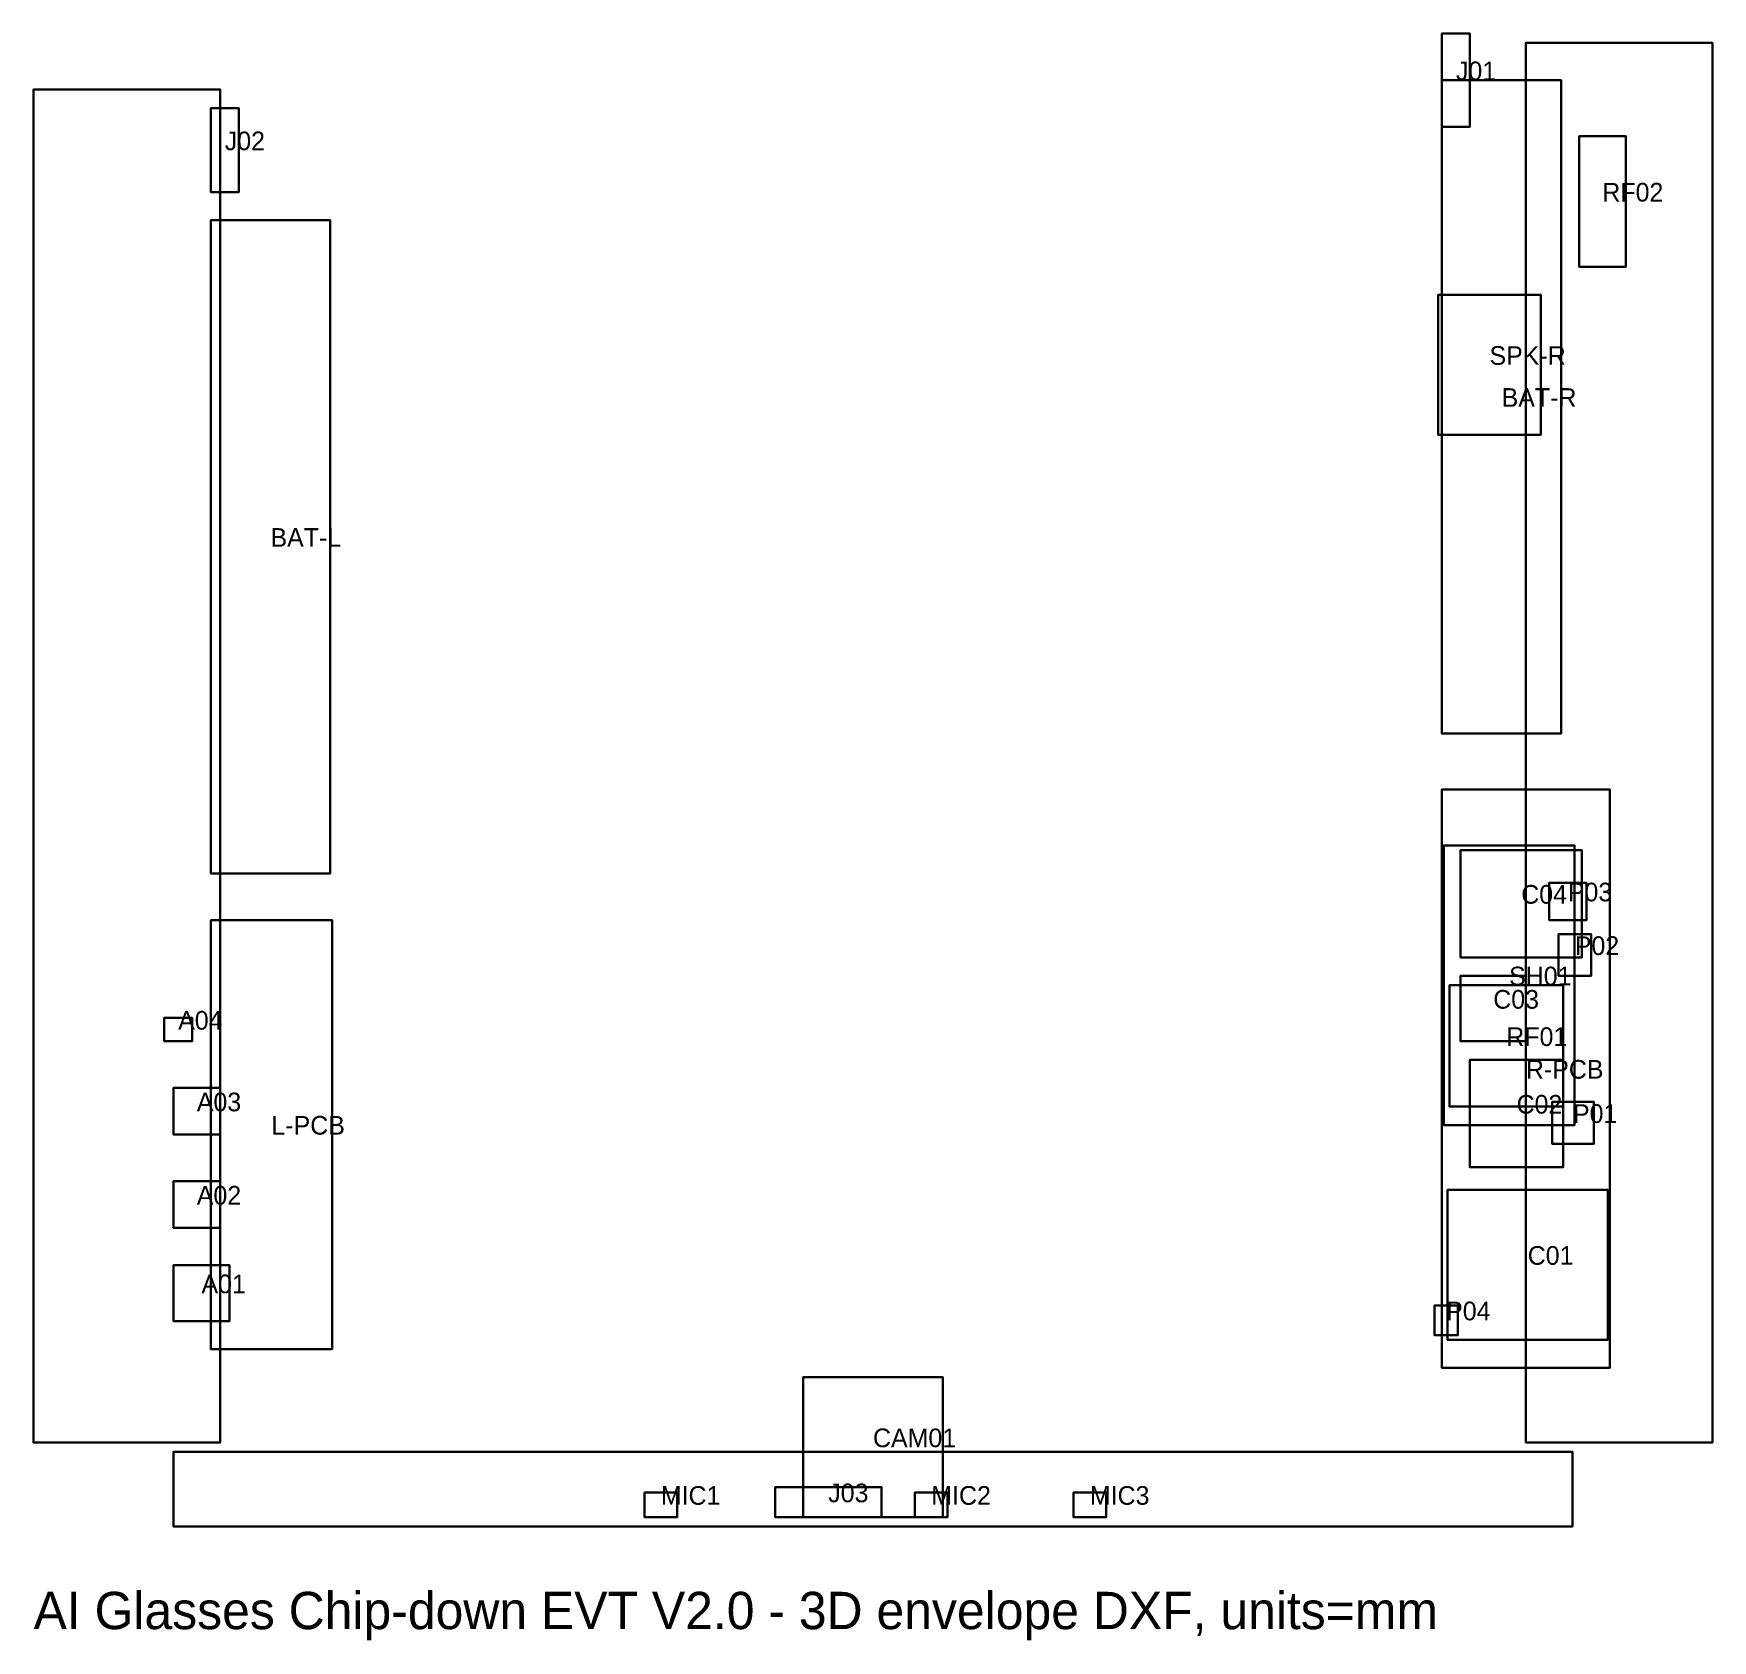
# Model space of a CAD drawing. Header units: millimetres. Extents: x -90 to 90, y -21 to 151.
import ezdxf

# ---------------------------------------------------------------- set-up
doc = ezdxf.new("R2010")
doc.units = ezdxf.units.MM
for name, color, linetype in [('AUDIO', 50, 'CONTINUOUS'), ('BATTERY', 1, 'CONTINUOUS'), ('COMPUTE', 140, 'CONTINUOUS'), ('POWER', 200, 'CONTINUOUS'), ('RF', 94, 'CONTINUOUS'), ('SHELL', 8, 'CONTINUOUS'), ('TBD', 30, 'CONTINUOUS'), ('TEXT', 7, 'CONTINUOUS')]:
    doc.layers.add(name, color=color, linetype=linetype)

msp = doc.modelspace()

# ---------------------------------------------------------------- linework, layer by layer
at = {"layer": 'AUDIO'}
for points in [[(60.6, 108, 4.6), (71.6, 108, 4.6), (71.6, 123, 4.6), (60.6, 123, 4.6)], [(60.6, 108, 7.6), (71.6, 108, 7.6), (71.6, 123, 7.6), (60.6, 123, 7.6)], [(71.6, 123, 4.6), (60.6, 123, 4.6), (60.6, 123, 7.6), (71.6, 123, 7.6)], [(60.6, 123, 4.6), (60.6, 108, 4.6), (60.6, 108, 7.6), (60.6, 123, 7.6)], [(71.6, 108, 4.6), (71.6, 123, 4.6), (71.6, 123, 7.6), (71.6, 108, 7.6)], [(60.6, 108, 4.6), (71.6, 108, 4.6), (71.6, 108, 7.6), (60.6, 108, 7.6)], [(-24.5, -8, 9), (-21, -8, 9), (-21, -5.35, 9), (-24.5, -5.35, 9)], [(-24.5, -8, 9.98), (-21, -8, 9.98), (-21, -5.35, 9.98), (-24.5, -5.35, 9.98)], [(-21, -5.35, 9), (-24.5, -5.35, 9), (-24.5, -5.35, 9.98), (-21, -5.35, 9.98)], [(-24.5, -5.35, 9), (-24.5, -8, 9), (-24.5, -8, 9.98), (-24.5, -5.35, 9.98)], [(-21, -8, 9), (-21, -5.35, 9), (-21, -5.35, 9.98), (-21, -8, 9.98)], [(4.5, -8, 9), (8, -8, 9), (8, -5.35, 9), (4.5, -5.35, 9)], [(4.5, -8, 9.98), (8, -8, 9.98), (8, -5.35, 9.98), (4.5, -5.35, 9.98)], [(8, -5.35, 9), (4.5, -5.35, 9), (4.5, -5.35, 9.98), (8, -5.35, 9.98)], [(4.5, -5.35, 9), (4.5, -8, 9), (4.5, -8, 9.98), (4.5, -5.35, 9.98)], [(8, -8, 9), (8, -5.35, 9), (8, -5.35, 9.98), (8, -8, 9.98)], [(21.5, -8, 9), (25, -8, 9), (25, -5.35, 9), (21.5, -5.35, 9)], [(21.5, -8, 9.98), (25, -8, 9.98), (25, -5.35, 9.98), (21.5, -5.35, 9.98)], [(25, -5.35, 9), (21.5, -5.35, 9), (21.5, -5.35, 9.98), (25, -5.35, 9.98)], [(21.5, -5.35, 9), (21.5, -8, 9), (21.5, -8, 9.98), (21.5, -5.35, 9.98)], [(25, -8, 9), (25, -5.35, 9), (25, -5.35, 9.98), (25, -8, 9.98)], [(-24.5, -8, 9), (-21, -8, 9), (-21, -8, 9.98), (-24.5, -8, 9.98)], [(4.5, -8, 9), (8, -8, 9), (8, -8, 9.98), (4.5, -8, 9.98)], [(21.5, -8, 9), (25, -8, 9), (25, -8, 9.98), (21.5, -8, 9.98)]]:
    msp.add_3dface(points, dxfattribs=at)
at = {"layer": 'BATTERY'}
for points in [[(61, 76, 1), (73.8, 76, 1), (73.8, 146, 1), (61, 146, 1)], [(61, 76, 6.6), (73.8, 76, 6.6), (73.8, 146, 6.6), (61, 146, 6.6)], [(73.8, 146, 1), (61, 146, 1), (61, 146, 6.6), (73.8, 146, 6.6)], [(61, 146, 1), (61, 76, 1), (61, 76, 6.6), (61, 146, 6.6)], [(73.8, 76, 1), (73.8, 146, 1), (73.8, 146, 6.6), (73.8, 76, 6.6)], [(-71, 61, 1), (-58.2, 61, 1), (-58.2, 131, 1), (-71, 131, 1)], [(-71, 61, 6.6), (-58.2, 61, 6.6), (-58.2, 131, 6.6), (-71, 131, 6.6)], [(-58.2, 131, 1), (-71, 131, 1), (-71, 131, 6.6), (-58.2, 131, 6.6)], [(-71, 131, 1), (-71, 61, 1), (-71, 61, 6.6), (-71, 131, 6.6)], [(-58.2, 61, 1), (-58.2, 131, 1), (-58.2, 131, 6.6), (-58.2, 61, 6.6)], [(61, 76, 1), (73.8, 76, 1), (73.8, 76, 6.6), (61, 76, 6.6)], [(-71, 61, 1), (-58.2, 61, 1), (-58.2, 61, 6.6), (-71, 61, 6.6)]]:
    msp.add_3dface(points, dxfattribs=at)
at = {"layer": 'COMPUTE'}
for points in [[(-71, 134, 1), (-68, 134, 1), (-68, 143, 1), (-71, 143, 1)], [(-71, 134, 2), (-68, 134, 2), (-68, 143, 2), (-71, 143, 2)], [(-68, 143, 1), (-71, 143, 1), (-71, 143, 2), (-68, 143, 2)], [(-71, 143, 1), (-71, 134, 1), (-71, 134, 2), (-71, 143, 2)], [(-68, 134, 1), (-68, 143, 1), (-68, 143, 2), (-68, 134, 2)], [(-71, 134, 1), (-68, 134, 1), (-68, 134, 2), (-71, 134, 2)], [(63, 52, 2), (76, 52, 2), (76, 63.5, 2), (63, 63.5, 2)], [(63, 52, 2.8), (76, 52, 2.8), (76, 63.5, 2.8), (63, 63.5, 2.8)], [(76, 63.5, 2), (63, 63.5, 2), (63, 63.5, 2.8), (76, 63.5, 2.8)], [(63, 63.5, 2), (63, 52, 2), (63, 52, 2.8), (63, 63.5, 2.8)], [(76, 52, 2), (76, 63.5, 2), (76, 63.5, 2.8), (76, 52, 2.8)], [(63, 52, 2), (76, 52, 2), (76, 52, 2.8), (63, 52, 2.8)], [(63, 43, 2), (70, 43, 2), (70, 50, 2), (63, 50, 2)], [(63, 43, 2.9), (70, 43, 2.9), (70, 50, 2.9), (63, 50, 2.9)], [(70, 50, 2), (63, 50, 2), (63, 50, 2.9), (70, 50, 2.9)], [(63, 50, 2), (63, 43, 2), (63, 43, 2.9), (63, 50, 2.9)], [(70, 43, 2), (70, 50, 2), (70, 50, 2.9), (70, 43, 2.9)], [(-76, 43, 2), (-73, 43, 2), (-73, 45.5, 2), (-76, 45.5, 2)], [(-76, 43, 2.8), (-73, 43, 2.8), (-73, 45.5, 2.8), (-76, 45.5, 2.8)], [(-73, 45.5, 2), (-76, 45.5, 2), (-76, 45.5, 2.8), (-73, 45.5, 2.8)], [(-76, 45.5, 2), (-76, 43, 2), (-76, 43, 2.8), (-76, 45.5, 2.8)], [(-73, 43, 2), (-73, 45.5, 2), (-73, 45.5, 2.8), (-73, 43, 2.8)], [(-76, 43, 2), (-73, 43, 2), (-73, 43, 2.8), (-76, 43, 2.8)], [(63, 43, 2), (70, 43, 2), (70, 43, 2.9), (63, 43, 2.9)], [(-75, 13, 2), (-69, 13, 2), (-69, 19, 2), (-75, 19, 2)], [(-75, 13, 2.85), (-69, 13, 2.85), (-69, 19, 2.85), (-75, 19, 2.85)], [(-69, 19, 2), (-75, 19, 2), (-75, 19, 2.85), (-69, 19, 2.85)], [(-75, 19, 2), (-75, 13, 2), (-75, 13, 2.85), (-75, 19, 2.85)], [(-69, 13, 2), (-69, 19, 2), (-69, 19, 2.85), (-69, 13, 2.85)], [(-75, 13, 2), (-69, 13, 2), (-69, 13, 2.85), (-75, 13, 2.85)]]:
    msp.add_3dface(points, dxfattribs=at)
at = {"layer": 'POWER'}
for points in [[(61, 141, 1), (64, 141, 1), (64, 151, 1), (61, 151, 1)], [(61, 141, 2), (64, 141, 2), (64, 151, 2), (61, 151, 2)], [(64, 151, 1), (61, 151, 1), (61, 151, 2), (64, 151, 2)], [(61, 151, 1), (61, 141, 1), (61, 141, 2), (61, 151, 2)], [(64, 141, 1), (64, 151, 1), (64, 151, 2), (64, 141, 2)], [(61, 141, 1), (64, 141, 1), (64, 141, 2), (61, 141, 2)], [(72.5, 56, 2), (76.5, 56, 2), (76.5, 60, 2), (72.5, 60, 2)], [(72.5, 56, 4), (76.5, 56, 4), (76.5, 60, 4), (72.5, 60, 4)], [(76.5, 60, 2), (72.5, 60, 2), (72.5, 60, 4), (76.5, 60, 4)], [(72.5, 60, 2), (72.5, 56, 2), (72.5, 56, 4), (72.5, 60, 4)], [(76.5, 56, 2), (76.5, 60, 2), (76.5, 60, 4), (76.5, 56, 4)], [(72.5, 56, 2), (76.5, 56, 2), (76.5, 56, 4), (72.5, 56, 4)], [(73.5, 50, 2), (77, 50, 2), (77, 54.5, 2), (73.5, 54.5, 2)], [(73.5, 50, 2.9), (77, 50, 2.9), (77, 54.5, 2.9), (73.5, 54.5, 2.9)], [(77, 54.5, 2), (73.5, 54.5, 2), (73.5, 54.5, 2.9), (77, 54.5, 2.9)], [(73.5, 54.5, 2), (73.5, 50, 2), (73.5, 50, 2.9), (73.5, 54.5, 2.9)], [(77, 50, 2), (77, 54.5, 2), (77, 54.5, 2.9), (77, 50, 2.9)], [(73.5, 50, 2), (77, 50, 2), (77, 50, 2.9), (73.5, 50, 2.9)], [(72.8, 32, 2), (77.3, 32, 2), (77.3, 36.5, 2), (72.8, 36.5, 2)], [(72.8, 32, 2.8), (77.3, 32, 2.8), (77.3, 36.5, 2.8), (72.8, 36.5, 2.8)], [(77.3, 36.5, 2), (72.8, 36.5, 2), (72.8, 36.5, 2.8), (77.3, 36.5, 2.8)], [(72.8, 36.5, 2), (72.8, 32, 2), (72.8, 32, 2.8), (72.8, 36.5, 2.8)], [(77.3, 32, 2), (77.3, 36.5, 2), (77.3, 36.5, 2.8), (77.3, 32, 2.8)], [(72.8, 32, 2), (77.3, 32, 2), (77.3, 32, 2.8), (72.8, 32, 2.8)], [(-75, 23, 2), (-70, 23, 2), (-70, 28, 2), (-75, 28, 2)], [(-75, 23, 2.9), (-70, 23, 2.9), (-70, 28, 2.9), (-75, 28, 2.9)], [(-70, 28, 2), (-75, 28, 2), (-75, 28, 2.9), (-70, 28, 2.9)], [(-75, 28, 2), (-75, 23, 2), (-75, 23, 2.9), (-75, 28, 2.9)], [(-70, 23, 2), (-70, 28, 2), (-70, 28, 2.9), (-70, 23, 2.9)], [(-75, 23, 2), (-70, 23, 2), (-70, 23, 2.9), (-75, 23, 2.9)]]:
    msp.add_3dface(points, dxfattribs=at)
at = {"layer": 'RF'}
for points in [[(75.7, 126, 4.8), (80.7, 126, 4.8), (80.7, 140, 4.8), (75.7, 140, 4.8)], [(75.7, 126, 4.9), (80.7, 126, 4.9), (80.7, 140, 4.9), (75.7, 140, 4.9)], [(80.7, 140, 4.8), (75.7, 140, 4.8), (75.7, 140, 4.9), (80.7, 140, 4.9)], [(75.7, 140, 4.8), (75.7, 126, 4.8), (75.7, 126, 4.9), (75.7, 140, 4.9)], [(80.7, 126, 4.8), (80.7, 140, 4.8), (80.7, 140, 4.9), (80.7, 126, 4.9)], [(75.7, 126, 4.8), (80.7, 126, 4.8), (80.7, 126, 4.9), (75.7, 126, 4.9)], [(61.8, 36, 3), (74, 36, 3), (74, 49, 3), (61.8, 49, 3)], [(61.8, 36, 5), (74, 36, 5), (74, 49, 5), (61.8, 49, 5)], [(74, 49, 3), (61.8, 49, 3), (61.8, 49, 5), (74, 49, 5)], [(61.8, 49, 3), (61.8, 36, 3), (61.8, 36, 5), (61.8, 49, 5)], [(74, 36, 3), (74, 49, 3), (74, 49, 5), (74, 36, 5)], [(61.8, 36, 3), (74, 36, 3), (74, 36, 5), (61.8, 36, 5)]]:
    msp.add_3dface(points, dxfattribs=at)
at = {"layer": 'SHELL'}
for points in [[(70, 0), (90, 0), (90, 150), (70, 150)], [(70, 0, 8.5), (90, 0, 8.5), (90, 150, 8.5), (70, 150, 8.5)], [(90, 150), (70, 150), (70, 150, 8.5), (90, 150, 8.5)], [(70, 150), (70, 0), (70, 0, 8.5), (70, 150, 8.5)], [(90, 0), (90, 150), (90, 150, 8.5), (90, 0, 8.5)], [(-90, 0), (-70, 0), (-70, 145), (-90, 145)], [(-90, 0, 7.5), (-70, 0, 7.5), (-70, 145, 7.5), (-90, 145, 7.5)], [(-70, 145), (-90, 145), (-90, 145, 7.5), (-70, 145, 7.5)], [(-90, 145), (-90, 0), (-90, 0, 7.5), (-90, 145, 7.5)], [(-70, 0), (-70, 145), (-70, 145, 7.5), (-70, 0, 7.5)], [(61, 8, 1), (79, 8, 1), (79, 70, 1), (61, 70, 1)], [(61, 8, 2), (79, 8, 2), (79, 70, 2), (61, 70, 2)], [(79, 70, 1), (61, 70, 1), (61, 70, 2), (79, 70, 2)], [(61, 70, 1), (61, 8, 1), (61, 8, 2), (61, 70, 2)], [(79, 8, 1), (79, 70, 1), (79, 70, 2), (79, 8, 2)], [(-71, 10, 1), (-58, 10, 1), (-58, 56, 1), (-71, 56, 1)], [(-71, 10, 2), (-58, 10, 2), (-58, 56, 2), (-71, 56, 2)], [(-58, 56, 1), (-71, 56, 1), (-71, 56, 2), (-58, 56, 2)], [(-71, 56, 1), (-71, 10, 1), (-71, 10, 2), (-71, 56, 2)], [(-58, 10, 1), (-58, 56, 1), (-58, 56, 2), (-58, 10, 2)], [(-71, 10, 1), (-58, 10, 1), (-58, 10, 2), (-71, 10, 2)], [(61, 8, 1), (79, 8, 1), (79, 8, 2), (61, 8, 2)], [(-90, 0), (-70, 0), (-70, 0, 7.5), (-90, 0, 7.5)], [(70, 0), (90, 0), (90, 0, 8.5), (70, 0, 8.5)], [(-75, -9), (75, -9), (75, -1), (-75, -1)], [(-75, -9, 42), (75, -9, 42), (75, -1, 42), (-75, -1, 42)], [(75, -1), (-75, -1), (-75, -1, 42), (75, -1, 42)], [(-75, -1), (-75, -9), (-75, -9, 42), (-75, -1, 42)], [(75, -9), (75, -1), (75, -1, 42), (75, -9, 42)], [(-75, -9), (75, -9), (75, -9, 42), (-75, -9, 42)]]:
    msp.add_3dface(points, dxfattribs=at)
at = {"layer": 'TBD'}
for points in [[(61.2, 34, 4.9), (75.2, 34, 4.9), (75.2, 64, 4.9), (61.2, 64, 4.9)], [(61.2, 34, 5.9), (75.2, 34, 5.9), (75.2, 64, 5.9), (61.2, 64, 5.9)], [(75.2, 64, 4.9), (61.2, 64, 4.9), (61.2, 64, 5.9), (75.2, 64, 5.9)], [(61.2, 64, 4.9), (61.2, 34, 4.9), (61.2, 34, 5.9), (61.2, 64, 5.9)], [(75.2, 34, 4.9), (75.2, 64, 4.9), (75.2, 64, 5.9), (75.2, 34, 5.9)], [(64, 29.5, 2), (74, 29.5, 2), (74, 41, 2), (64, 41, 2)], [(64, 29.5, 2.9), (74, 29.5, 2.9), (74, 41, 2.9), (64, 41, 2.9)], [(74, 41, 2), (64, 41, 2), (64, 41, 2.9), (74, 41, 2.9)], [(64, 41, 2), (64, 29.5, 2), (64, 29.5, 2.9), (64, 41, 2.9)], [(74, 29.5, 2), (74, 41, 2), (74, 41, 2.9), (74, 29.5, 2.9)], [(-75, 33, 2), (-70, 33, 2), (-70, 38, 2), (-75, 38, 2)], [(-75, 33, 2.9), (-70, 33, 2.9), (-70, 38, 2.9), (-75, 38, 2.9)], [(-70, 38, 2), (-75, 38, 2), (-75, 38, 2.9), (-70, 38, 2.9)], [(-75, 38, 2), (-75, 33, 2), (-75, 33, 2.9), (-75, 38, 2.9)], [(-70, 33, 2), (-70, 38, 2), (-70, 38, 2.9), (-70, 33, 2.9)], [(-75, 33, 2), (-70, 33, 2), (-70, 33, 2.9), (-75, 33, 2.9)], [(61.2, 34, 4.9), (75.2, 34, 4.9), (75.2, 34, 5.9), (61.2, 34, 5.9)], [(64, 29.5, 2), (74, 29.5, 2), (74, 29.5, 2.9), (64, 29.5, 2.9)], [(61.6, 11, 2), (78.8, 11, 2), (78.8, 27.1, 2), (61.6, 27.1, 2)], [(61.6, 11, 3), (78.8, 11, 3), (78.8, 27.1, 3), (61.6, 27.1, 3)], [(78.8, 27.1, 2), (61.6, 27.1, 2), (61.6, 27.1, 3), (78.8, 27.1, 3)], [(61.6, 27.1, 2), (61.6, 11, 2), (61.6, 11, 3), (61.6, 27.1, 3)], [(78.8, 11, 2), (78.8, 27.1, 2), (78.8, 27.1, 3), (78.8, 11, 3)], [(60.2, 11.5, 2), (62.7, 11.5, 2), (62.7, 14.7, 2), (60.2, 14.7, 2)], [(60.2, 11.5, 2.8), (62.7, 11.5, 2.8), (62.7, 14.7, 2.8), (60.2, 14.7, 2.8)], [(62.7, 14.7, 2), (60.2, 14.7, 2), (60.2, 14.7, 2.8), (62.7, 14.7, 2.8)], [(60.2, 14.7, 2), (60.2, 11.5, 2), (60.2, 11.5, 2.8), (60.2, 14.7, 2.8)], [(62.7, 11.5, 2), (62.7, 14.7, 2), (62.7, 14.7, 2.8), (62.7, 11.5, 2.8)], [(60.2, 11.5, 2), (62.7, 11.5, 2), (62.7, 11.5, 2.8), (60.2, 11.5, 2.8)], [(61.6, 11, 2), (78.8, 11, 2), (78.8, 11, 3), (61.6, 11, 3)], [(-7.5, -8, 9), (7.5, -8, 9), (7.5, 7, 9), (-7.5, 7, 9)], [(-7.5, -8, 18.5), (7.5, -8, 18.5), (7.5, 7, 18.5), (-7.5, 7, 18.5)], [(7.5, 7, 9), (-7.5, 7, 9), (-7.5, 7, 18.5), (7.5, 7, 18.5)], [(-7.5, 7, 9), (-7.5, -8, 9), (-7.5, -8, 18.5), (-7.5, 7, 18.5)], [(7.5, -8, 9), (7.5, 7, 9), (7.5, 7, 18.5), (7.5, -8, 18.5)], [(-10.5, -8, 9), (0.9, -8, 9), (0.9, -4.8, 9), (-10.5, -4.8, 9)], [(-10.5, -8, 10), (0.9, -8, 10), (0.9, -4.8, 10), (-10.5, -4.8, 10)], [(0.9, -4.8, 9), (-10.5, -4.8, 9), (-10.5, -4.8, 10), (0.9, -4.8, 10)], [(-10.5, -4.8, 9), (-10.5, -8, 9), (-10.5, -8, 10), (-10.5, -4.8, 10)], [(0.9, -8, 9), (0.9, -4.8, 9), (0.9, -4.8, 10), (0.9, -8, 10)], [(-10.5, -8, 9), (0.9, -8, 9), (0.9, -8, 10), (-10.5, -8, 10)], [(-7.5, -8, 9), (7.5, -8, 9), (7.5, -8, 18.5), (-7.5, -8, 18.5)]]:
    msp.add_3dface(points, dxfattribs=at)

# ---------------------------------------------------------------- texts
at = {"layer": 'TEXT'}
for s, height, p in [('J01', 2, (62.5, 146, 3)), ('J02', 2, (-69.5, 138.5, 3)), ('RF02', 2, (78.2, 133, 5.9)), ('SPK-R', 2, (66.1, 115.5, 8.6)), ('BAT-R', 2, (67.4, 111, 7.6)), ('BAT-L', 2, (-64.6, 96, 7.6)), ('C04', 2, (69.5, 57.75, 3.8)), ('P03', 2, (74.5, 58, 5)), ('P02', 2, (75.25, 52.25, 3.9)), ('SH01', 2, (68.2, 49, 6.9)), ('C03', 2, (66.5, 46.5, 3.9)), ('A04', 2, (-74.5, 44.25, 3.8)), ('RF01', 2, (67.9, 42.5, 6)), ('R-PCB', 2, (70, 39, 3)), ('A03', 2, (-72.5, 35.5, 3.9)), ('C02', 2, (69, 35.25, 3.9)), ('P01', 2, (75.05, 34.25, 3.8)), ('L-PCB', 2, (-64.5, 33, 3)), ('A02', 2, (-72.5, 25.5, 3.9)), ('C01', 2, (70.2, 19.05, 4)), ('A01', 2, (-72, 16, 3.85)), ('P04', 2, (61.45, 13.1, 3.8)), ('CAM01', 2, (0, -0.5, 19.5)), ('MIC1', 2, (-22.75, -6.67, 10.98)), ('J03', 2, (-4.8, -6.4, 11)), ('MIC2', 2, (6.25, -6.67, 10.98)), ('MIC3', 2, (23.25, -6.67, 10.98)), ('AI Glasses Chip-down EVT V2.0 - 3D envelope DXF, units=mm', 4, (-90, -20))]:
    msp.add_text(s, height=height, dxfattribs=at).set_placement(p)

doc.saveas('drawing.dxf')
